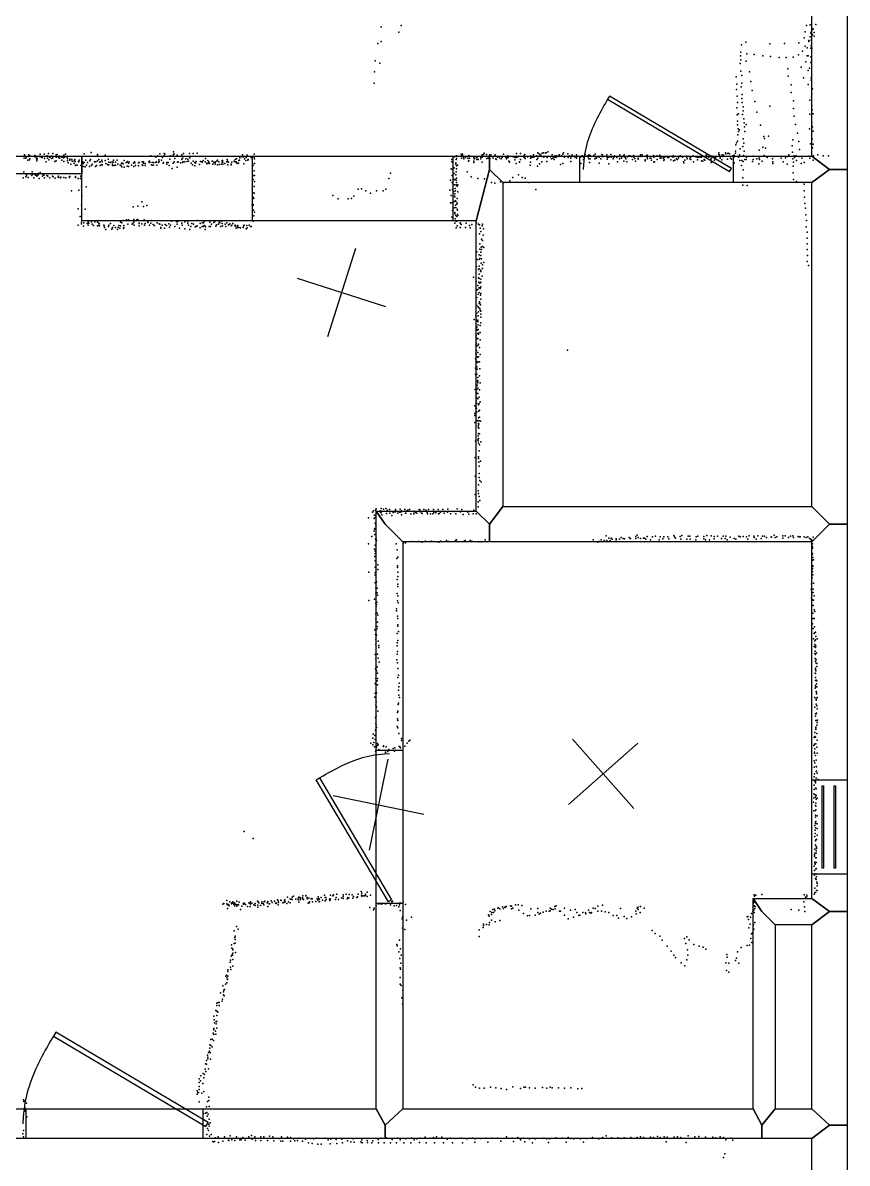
# Model space of a CAD drawing. Header units: millimetres. Extents: x -6189 to 5556, y -1270 to 18599.
# Drawn here: x 1999 to 5556, y 6472 to 11389 of the extents above; entities that cross this region are included whole.
import ezdxf

# ---------------------------------------------------------------- set-up
doc = ezdxf.new("R2010")
doc.units = ezdxf.units.MM
for name, color, linetype in [('DOORS', 7, 'Continuous'), ('P', 9, 'Continuous'), ('PANOS', 10, 'Continuous'), ('ROOMS', 1, 'Continuous'), ('WALLS', 3, 'Continuous'), ('WINDOWS', 6, 'Continuous')]:
    doc.layers.add(name, color=color, linetype=linetype)

# ---------------------------------------------------------------- blocks, each defined once
blk = doc.blocks.new('1-Standard_3D')
for points in [[(-403.982, 5.64828), (253.382, 394.931), (263.573, 377.722), (-393.791, -11.5606), (-403.982, 5.64828)], [(263.573, 377.722), (275.367, 357.142), (283.15, 343.495), (290.844, 329.879), (298.429, 316.269), (305.882, 302.642), (313.184, 288.973), (320.313, 275.239), (327.249, 261.416), (333.971, 247.479), (340.456, 233.405), (346.686, 219.17), (352.638, 204.75), (358.291, 190.121), (363.626, 175.258), (368.62, 160.139), (373.253, 144.738), (377.503, 129.032), (381.351, 112.998), (384.774, 96.6102), (387.752, 79.8457), (390.265, 62.6802), (392.29, 45.0899), (393.807, 27.0508), (395.085, -0.90191)]]:
    blk.add_lwpolyline(points)
blk = doc.blocks.new('1-Standard_4C')
for points in [[(-590, 42.9766), (589.999, 42.9766), (589.999, 32.9766), (-590, 32.9766), (-590, 42.9766)], [(-590.014, -44.0958), (589.985, -44.0958), (589.985, -54.0958), (-590.014, -54.0958), (-590.014, -44.0958)]]:
    blk.add_lwpolyline(points)

msp = doc.modelspace()

# ---------------------------------------------------------------- linework, layer by layer
at = {"layer": 'DOORS'}
for points in [[(2990.79, 10814.05), (3854.39, 10814.05), (3854.39, 10534.65), (2990.79, 10534.65), (2990.79, 10814.05)], [(5063.59, 10699.75), (4403.19, 10699.75), (4403.19, 10814.05), (5063.59, 10814.05), (5063.59, 10699.75)], [(3638.55, 8252.23), (3638.55, 7591.83), (3524.25, 7591.83), (3524.25, 8252.23), (3638.55, 8252.23)], [(2013.93, 6705.6), (2775.93, 6705.6), (2775.93, 6578.6), (2013.93, 6578.6), (2013.93, 6705.6)]]:
    msp.add_lwpolyline(points, dxfattribs=at)
at = {"layer": 'P'}
for p in [(3545, 11372), (3632, 11377), (5380, 11377), (5396, 11380), (5406, 11360), (5409, 11363), (5421, 11381), (3622, 11349), (5370, 11324), (5375, 11350), (5390, 11312), (5397, 11328), (5400, 11344), (5401, 11349), (5401, 11314), (5407, 11337), (5414, 11347), (5414, 11331), (3531, 11300), (3545, 11309), (5098, 11263), (5100, 11294), (5119, 11306), (5223, 11298), (5286, 11300), (5348, 11303), (5363, 11266), (5375, 11288), (5384, 11281), (5391, 11309), (5399, 11279), (5401, 11290), (5403, 11279), (3519, 11225), (3540, 11215), (5094, 11214), (5096, 11247), (5097, 11230), (5121, 11224), (5123, 11255), (5155, 11252), (5192, 11246), (5226, 11243), (5262, 11240), (5293, 11240), (5323, 11241), (5346, 11251), (5378, 11220), (5384, 11246), (5388, 11247), (5399, 11242), (5400, 11218), (3517, 11178), (5098, 11181), (5134, 11178), (5300, 11191), (5358, 11197), (5388, 11184), (5394, 11193), (3516, 11128), (5077, 11156), (5080, 11125), (5101, 11162), (5102, 11129), (5140, 11136), (5301, 11159), (5314, 11121), (5367, 11152), (5388, 11123), (5401, 11152), (5401, 11141), (5079, 11102), (5081, 11073), (5099, 11113), (5103, 11080), (5146, 11097), (5315, 11088), (5402, 11068), (5403, 11082), (5406, 11104), (5080, 11022), (5083, 11046), (5102, 11063), (5103, 11046), (5108, 11027), (5158, 11049), (5222, 11030), (5324, 11053), (5324, 11020), (5395, 11056), (5403, 11033), (5082, 10992), (5087, 10997), (5104, 10994), (5107, 11010), (5110, 10975), (5166, 11004), (5327, 10987), (5395, 10995), (5405, 11013), (5409, 10996), (5083, 10965), (5083, 10949), (5086, 10932), (5087, 10920), (5091, 10927), (5111, 10957), (5113, 10940), (5115, 10921), (5121, 10951), (5182, 10947), (5333, 10950), (5394, 10932), (5403, 10961), (5406, 10940), (5410, 10922), (5079, 10872), (5083, 10879), (5084, 10906), (5108, 10888), (5110, 10870), (5197, 10899), (5199, 10890), (5217, 10900), (5322, 10884), (5342, 10913), (5348, 10877), (5405, 10887), (2007, 10820), (2026, 10819), (2074, 10823), (2092, 10823), (2111, 10826), (2129, 10825), (2143, 10819), (2147, 10821), (2184, 10822), (2264, 10824), (2294, 10830), (2321, 10821), (2591, 10824), (2610, 10825), (2612, 10823), (2648, 10819), (2650, 10832), (2653, 10824), (2685, 10820), (2693, 10826), (2718, 10825), (2734, 10826), (2751, 10827), (2948, 10819), (2998, 10823), (3891, 10822), (3892, 10819), (3897, 10822), (3897, 10820), (3982, 10820), (3987, 10821), (3990, 10827), (4000, 10821), (4013, 10819), (4018, 10819), (4037, 10820), (4074, 10823), (4129, 10826), (4147, 10825), (4165, 10821), (4203, 10820), (4221, 10829), (4223, 10827), (4228, 10821), (4230, 10823), (4240, 10827), (4246, 10828), (4254, 10828), (4258, 10829), (4264, 10832), (4283, 10820), (4314, 10820), (4315, 10820), (4330, 10822), (4332, 10828), (4351, 10824), (4369, 10820), (4388, 10819), (4425, 10821), (4441, 10819), (4469, 10823), (4497, 10821), (4500, 10819), (4519, 10820), (4537, 10821), (4575, 10820), (4594, 10820), (4664, 10820), (4671, 10820), (5002, 10821), (5003, 10829), (5005, 10819), (5017, 10820), (5031, 10829), (5032, 10824), (5041, 10826), (5043, 10827), (5048, 10824), (5074, 10827), (5075, 10836), (5076, 10863), (5091, 10819), (5095, 10846), (5106, 10855), (5111, 10835), (5177, 10840), (5192, 10853), (5204, 10848), (5305, 10820), (5319, 10859), (5320, 10831), (5350, 10842), (5398, 10867), (5407, 10850), (5410, 10865), (5430, 10819), (2005, 10805), (2008, 10816), (2012, 10806), (2014, 10810), (2021, 10796), (2026, 10813), (2028, 10798), (2030, 10815), (2030, 10802), (2031, 10814), (2051, 10817), (2053, 10811), (2055, 10814), (2056, 10813), (2058, 10806), (2060, 10800), (2060, 10794), (2062, 10805), (2073, 10814), (2074, 10811), (2081, 10808), (2083, 10808), (2085, 10812), (2093, 10804), (2094, 10812), (2100, 10790), (2105, 10815), (2106, 10806), (2112, 10798), (2114, 10809), (2118, 10808), (2122, 10814), (2125, 10804), (2129, 10807), (2138, 10791), (2143, 10794), (2144, 10810), (2153, 10808), (2156, 10814), (2158, 10806), (2166, 10809), (2168, 10796), (2173, 10809), (2175, 10807), (2176, 10791), (2177, 10818), (2180, 10810), (2190, 10811), (2191, 10809), (2192, 10794), (2193, 10803), (2195, 10785), (2202, 10801), (2203, 10797), (2207, 10779), (2211, 10799), (2213, 10792), (2216, 10791), (2221, 10783), (2222, 10795), (2224, 10799), (2225, 10791), (2227, 10773), (2228, 10775), (2234, 10775), (2240, 10791), (2241, 10790), (2242, 10797), (2250, 10774), (2256, 10786), (2259, 10790), (2260, 10783), (2262, 10769), (2264, 10786), (2272, 10796), (2274, 10775), (2278, 10787), (2287, 10769), (2288, 10794), (2291, 10799), (2296, 10774), (2298, 10780), (2309, 10789), (2313, 10770), (2315, 10790), (2318, 10774), (2322, 10815), (2322, 10794), (2328, 10800), (2332, 10788), (2333, 10789), (2333, 10773), (2339, 10776), (2340, 10797), (2342, 10789), (2342, 10776), (2355, 10818), (2355, 10795), (2358, 10783), (2365, 10778), (2367, 10776), (2368, 10801), (2371, 10788), (2371, 10777), (2378, 10787), (2385, 10789), (2387, 10779), (2387, 10774), (2389, 10788), (2391, 10796), (2394, 10774), (2400, 10788), (2400, 10775), (2406, 10797), (2410, 10780), (2419, 10775), (2422, 10773), (2425, 10782), (2426, 10785), (2428, 10783), (2432, 10781), (2437, 10795), (2445, 10786), (2448, 10788), (2449, 10771), (2451, 10791), (2455, 10784), (2455, 10770), (2458, 10788), (2469, 10775), (2477, 10784), (2478, 10769), (2482, 10790), (2483, 10785), (2485, 10773), (2498, 10785), (2499, 10772), (2500, 10786), (2502, 10787), (2514, 10789), (2515, 10776), (2517, 10773), (2519, 10790), (2520, 10790), (2520, 10784), (2527, 10783), (2527, 10774), (2543, 10789), (2546, 10792), (2547, 10786), (2552, 10816), (2555, 10776), (2557, 10775), (2558, 10786), (2563, 10775), (2564, 10786), (2572, 10786), (2574, 10809), (2576, 10789), (2577, 10775), (2581, 10816), (2585, 10786), (2586, 10798), (2588, 10791), (2598, 10796), (2602, 10808), (2605, 10784), (2606, 10786), (2609, 10816), (2621, 10786), (2621, 10780), (2627, 10786), (2631, 10774), (2634, 10801), (2637, 10816), (2648, 10784), (2653, 10790), (2655, 10804), (2665, 10815), (2666, 10818), (2667, 10788), (2670, 10789), (2680, 10785), (2685, 10800), (2688, 10805), (2688, 10786), (2692, 10790), (2693, 10813), (2698, 10790), (2703, 10803), (2709, 10791), (2711, 10801), (2714, 10792), (2715, 10792), (2720, 10807), (2726, 10784), (2731, 10777), (2734, 10792), (2741, 10786), (2742, 10772), (2744, 10784), (2747, 10791), (2747, 10791), (2762, 10778), (2766, 10791), (2772, 10790), (2774, 10790), (2774, 10788), (2777, 10795), (2786, 10789), (2788, 10804), (2794, 10784), (2794, 10781), (2798, 10795), (2801, 10784), (2802, 10789), (2805, 10783), (2817, 10793), (2818, 10792), (2820, 10780), (2824, 10786), (2829, 10789), (2829, 10780), (2830, 10786), (2836, 10792), (2839, 10796), (2840, 10776), (2845, 10790), (2848, 10778), (2857, 10780), (2859, 10795), (2860, 10788), (2861, 10795), (2862, 10788), (2863, 10780), (2871, 10782), (2879, 10789), (2881, 10799), (2881, 10789), (2883, 10792), (2884, 10777), (2887, 10788), (2898, 10777), (2899, 10780), (2901, 10788), (2911, 10792), (2916, 10799), (2916, 10790), (2920, 10790), (2922, 10803), (2922, 10787), (2924, 10783), (2930, 10784), (2932, 10795), (2934, 10796), (2936, 10807), (2945, 10811), (2951, 10811), (2953, 10781), (2956, 10802), (2961, 10795), (2963, 10808), (2967, 10818), (2971, 10797), (2972, 10799), (2984, 10808), (2989, 10801), (2993, 10773), (2998, 10809), (2998, 10782), (2999, 10803), (2999, 10782), (3850, 10800), (3850, 10789), (3860, 10811), (3868, 10785), (3868, 10779), (3869, 10800), (3870, 10804), (3871, 10815), (3871, 10772), (3875, 10775), (3892, 10806), (3901, 10810), (3902, 10803), (3910, 10808), (3920, 10805), (3922, 10793), (3924, 10817), (3924, 10795), (3926, 10806), (3945, 10807), (3945, 10792), (3946, 10786), (3947, 10802), (3950, 10806), (3958, 10808), (3958, 10800), (3962, 10801), (3964, 10799), (3975, 10802), (3976, 10810), (3978, 10814), (3982, 10809), (3982, 10788), (4002, 10804), (4007, 10806), (4014, 10804), (4014, 10802), (4027, 10812), (4029, 10805), (4040, 10802), (4042, 10800), (4048, 10810), (4056, 10807), (4063, 10803), (4067, 10808), (4084, 10810), (4087, 10803), (4088, 10807), (4092, 10816), (4093, 10808), (4096, 10792), (4099, 10788), (4111, 10813), (4119, 10810), (4122, 10798), (4126, 10808), (4128, 10783), (4132, 10809), (4139, 10814), (4139, 10812), (4143, 10789), (4143, 10788), (4146, 10800), (4163, 10817), (4163, 10808), (4167, 10806), (4167, 10804), (4177, 10811), (4188, 10775), (4190, 10814), (4190, 10806), (4190, 10788), (4194, 10808), (4201, 10809), (4204, 10810), (4216, 10816), (4217, 10800), (4220, 10771), (4221, 10806), (4228, 10781), (4234, 10818), (4238, 10813), (4239, 10789), (4248, 10809), (4260, 10791), (4262, 10808), (4276, 10811), (4281, 10802), (4286, 10805), (4292, 10810), (4292, 10800), (4296, 10816), (4299, 10808), (4303, 10815), (4308, 10813), (4320, 10778), (4324, 10816), (4329, 10782), (4336, 10814), (4336, 10809), (4353, 10808), (4358, 10815), (4364, 10812), (4364, 10806), (4364, 10791), (4379, 10814), (4380, 10811), (4386, 10811), (4387, 10812), (4389, 10806), (4407, 10811), (4407, 10783), (4408, 10814), (4414, 10816), (4419, 10809), (4419, 10800), (4422, 10810), (4434, 10815), (4437, 10811), (4440, 10811), (4442, 10802), (4444, 10817), (4445, 10787), (4447, 10817), (4448, 10802), (4463, 10817), (4468, 10803), (4470, 10811), (4475, 10806), (4477, 10813), (4486, 10810), (4486, 10784), (4494, 10803), (4499, 10812), (4505, 10813), (4520, 10808), (4521, 10801), (4525, 10813), (4526, 10809), (4528, 10781), (4532, 10811), (4533, 10813), (4540, 10809), (4546, 10802), (4549, 10808), (4552, 10816), (4561, 10813), (4563, 10808), (4565, 10789), (4574, 10803), (4575, 10813), (4581, 10813), (4583, 10806), (4590, 10814), (4590, 10813), (4593, 10792), (4599, 10808), (4601, 10802), (4605, 10789), (4609, 10811), (4614, 10815), (4618, 10816), (4625, 10813), (4630, 10799), (4634, 10817), (4635, 10809), (4636, 10816), (4640, 10804), (4643, 10792), (4654, 10806), (4655, 10801), (4657, 10814), (4663, 10812), (4684, 10794), (4685, 10798), (4690, 10817), (4693, 10818), (4693, 10812), (4693, 10808), (4695, 10803), (4706, 10806), (4709, 10805), (4710, 10812), (4712, 10797), (4721, 10817), (4722, 10809), (4722, 10788), (4725, 10790), (4726, 10813), (4735, 10815), (4737, 10800), (4748, 10818), (4750, 10813), (4750, 10805), (4753, 10807), (4762, 10805), (4764, 10813), (4765, 10795), (4766, 10812), (4766, 10800), (4768, 10810), (4779, 10811), (4783, 10808), (4787, 10808), (4796, 10798), (4803, 10811), (4805, 10815), (4806, 10811), (4807, 10794), (4811, 10812), (4812, 10797), (4820, 10803), (4824, 10799), (4828, 10807), (4835, 10816), (4836, 10813), (4845, 10810), (4850, 10790), (4851, 10785), (4855, 10796), (4863, 10814), (4864, 10812), (4865, 10809), (4866, 10802), (4878, 10811), (4878, 10802), (4880, 10810), (4881, 10800), (4884, 10812), (4891, 10815), (4893, 10789), (4904, 10809), (4911, 10798), (4912, 10808), (4918, 10810), (4921, 10812), (4925, 10809), (4928, 10809), (4928, 10794), (4933, 10792), (4939, 10800), (4942, 10796), (4948, 10818), (4949, 10809), (4959, 10811), (4959, 10809), (4968, 10799), (4969, 10805), (4969, 10787), (4973, 10814), (4976, 10789), (4978, 10812), (4984, 10797), (4986, 10806), (4988, 10809), (4990, 10809), (5008, 10811), (5008, 10806), (5015, 10798), (5019, 10812), (5022, 10818), (5040, 10801), (5053, 10805), (5057, 10801), (5063, 10815), (5067, 10810), (5068, 10818), (5069, 10785), (5087, 10809), (5093, 10795), (5100, 10774), (5101, 10795), (5107, 10791), (5109, 10817), (5115, 10800), (5120, 10799), (5122, 10810), (5147, 10791), (5151, 10814), (5151, 10799), (5167, 10803), (5175, 10781), (5177, 10806), (5178, 10799), (5181, 10812), (5190, 10792), (5198, 10817), (5211, 10808), (5234, 10803), (5235, 10782), (5236, 10790), (5240, 10813), (5271, 10806), (5280, 10789), (5290, 10807), (5297, 10779), (5299, 10812), (5321, 10802), (5323, 10771), (5325, 10788), (5327, 10815), (5329, 10808), (5336, 10816), (5337, 10795), (5349, 10813), (5357, 10782), (5360, 10805), (5371, 10787), (5390, 10814), (5395, 10806), (5406, 10813), (5410, 10797), (5411, 10815), (5453, 10815), (5475, 10815), (2001, 10720), (2004, 10747), (2013, 10725), (2015, 10735), (2016, 10729), (2023, 10722), (2033, 10737), (2039, 10730), (2040, 10747), (2042, 10736), (2047, 10720), (2051, 10736), (2054, 10732), (2060, 10727), (2062, 10732), (2066, 10734), (2067, 10739), (2075, 10744), (2085, 10728), (2087, 10735), (2090, 10732), (2093, 10720), (2103, 10730), (2108, 10727), (2108, 10727), (2116, 10721), (2128, 10727), (2131, 10725), (2152, 10724), (2154, 10728), (2154, 10722), (2162, 10720), (2164, 10723), (2176, 10722), (2177, 10722), (2185, 10721), (2201, 10726), (2201, 10722), (2202, 10726), (2227, 10726), (2227, 10722), (2250, 10728), (2268, 10768), (2427, 10768), (2437, 10767), (2644, 10761), (2665, 10766), (2995, 10730), (2997, 10751), (2999, 10731), (3586, 10741), (3847, 10759), (3852, 10730), (3854, 10756), (3860, 10764), (3860, 10739), (3867, 10733), (3869, 10746), (3870, 10760), (3916, 10746), (3934, 10725), (4113, 10722), (4138, 10734), (4154, 10722), (5106, 10720), (5107, 10755), (5323, 10742), (2070, 10718), (2139, 10719), (2238, 10717), (2248, 10718), (2253, 10685), (2273, 10681), (2989, 10672), (2994, 10713), (2997, 10683), (2999, 10705), (3446, 10672), (3461, 10673), (3566, 10671), (3579, 10717), (3845, 10710), (3852, 10701), (3861, 10713), (3862, 10691), (3865, 10713), (3865, 10675), (3869, 10711), (3869, 10690), (3870, 10719), (3870, 10701), (3872, 10686), (3873, 10685), (3876, 10691), (3963, 10718), (3991, 10716), (4022, 10701), (4036, 10698), (4061, 10703), (4075, 10701), (4101, 10708), (4167, 10719), (4183, 10700), (5106, 10689), (5124, 10688), (5324, 10713), (5338, 10704), (5370, 10693), (2210, 10664), (2241, 10667), (2254, 10643), (2994, 10656), (2995, 10636), (2995, 10632), (2998, 10655), (3337, 10645), (3360, 10630), (3403, 10630), (3417, 10632), (3428, 10642), (3479, 10665), (3499, 10654), (3525, 10664), (3554, 10665), (3842, 10667), (3848, 10644), (3853, 10670), (3859, 10662), (3862, 10642), (3863, 10652), (3863, 10638), (3866, 10665), (3873, 10632), (3876, 10660), (4213, 10670), (5371, 10664), (5372, 10637), (2239, 10587), (2253, 10602), (2269, 10585), (2475, 10595), (2496, 10598), (2513, 10617), (2520, 10597), (2535, 10601), (2989, 10603), (2994, 10606), (2994, 10603), (2995, 10581), (3844, 10612), (3850, 10612), (3853, 10579), (3860, 10591), (3862, 10618), (3866, 10621), (3866, 10603), (3867, 10592), (3868, 10620), (3872, 10607), (3873, 10585), (3874, 10613), (3875, 10581), (5374, 10610), (5377, 10589), (2247, 10554), (2252, 10530), (2263, 10527), (2281, 10531), (2283, 10525), (2285, 10525), (2296, 10531), (2310, 10531), (2321, 10530), (2327, 10525), (2421, 10530), (2423, 10534), (2426, 10526), (2432, 10537), (2447, 10539), (2455, 10540), (2474, 10524), (2478, 10538), (2478, 10530), (2479, 10541), (2492, 10539), (2496, 10541), (2502, 10525), (2523, 10539), (2527, 10524), (2539, 10528), (2540, 10533), (2552, 10525), (2554, 10536), (2579, 10526), (2641, 10533), (2663, 10531), (2669, 10532), (2685, 10525), (2698, 10531), (2711, 10525), (2712, 10534), (2729, 10524), (2753, 10536), (2773, 10527), (2779, 10527), (2782, 10532), (2806, 10529), (2824, 10528), (2828, 10532), (2846, 10529), (2849, 10526), (2856, 10533), (2879, 10527), (2905, 10524), (2991, 10537), (2993, 10533), (2996, 10557), (2999, 10572), (3851, 10551), (3863, 10571), (3863, 10525), (3864, 10565), (3865, 10543), (3868, 10558), (3868, 10533), (3871, 10534), (3872, 10554), (3875, 10563), (3877, 10560), (3887, 10526), (3912, 10525), (3957, 10526), (5378, 10561), (5380, 10536), (2238, 10517), (2253, 10522), (2261, 10512), (2277, 10523), (2282, 10516), (2299, 10521), (2305, 10515), (2321, 10514), (2327, 10515), (2329, 10522), (2331, 10514), (2349, 10517), (2351, 10514), (2352, 10507), (2357, 10497), (2369, 10510), (2371, 10516), (2378, 10523), (2384, 10499), (2386, 10507), (2387, 10505), (2392, 10515), (2399, 10507), (2408, 10497), (2411, 10506), (2414, 10515), (2418, 10504), (2421, 10514), (2434, 10502), (2436, 10515), (2436, 10507), (2452, 10521), (2472, 10520), (2480, 10516), (2501, 10523), (2502, 10513), (2513, 10522), (2524, 10516), (2546, 10516), (2562, 10519), (2567, 10515), (2588, 10522), (2590, 10520), (2595, 10506), (2595, 10503), (2600, 10517), (2611, 10503), (2613, 10519), (2619, 10515), (2630, 10522), (2633, 10508), (2637, 10517), (2656, 10511), (2665, 10521), (2676, 10504), (2687, 10516), (2699, 10501), (2714, 10516), (2720, 10498), (2725, 10511), (2736, 10521), (2743, 10509), (2747, 10511), (2752, 10514), (2765, 10523), (2765, 10505), (2774, 10510), (2778, 10511), (2782, 10515), (2785, 10513), (2786, 10498), (2787, 10509), (2804, 10510), (2809, 10510), (2813, 10520), (2832, 10512), (2835, 10518), (2844, 10520), (2854, 10511), (2859, 10523), (2861, 10514), (2873, 10520), (2876, 10511), (2887, 10518), (2891, 10520), (2893, 10522), (2899, 10513), (2902, 10516), (2916, 10517), (2916, 10512), (2920, 10504), (2925, 10512), (2926, 10507), (2927, 10515), (2931, 10506), (2938, 10505), (2950, 10507), (2951, 10513), (2955, 10516), (2963, 10501), (2966, 10515), (2968, 10505), (2976, 10517), (2982, 10511), (2983, 10510), (2985, 10511), (3869, 10505), (3874, 10514), (3886, 10506), (3888, 10523), (3891, 10519), (3910, 10507), (3926, 10515), (3930, 10505), (3937, 10519), (3966, 10520), (3970, 10518), (3970, 10479), (3973, 10504), (3976, 10489), (3982, 10513), (3983, 10521), (3987, 10500), (5379, 10509), (5383, 10486), (3971, 10436), (3978, 10456), (3983, 10450), (3983, 10425), (3985, 10473), (5383, 10461), (5384, 10436), (3958, 10402), (3968, 10389), (3971, 10413), (3976, 10400), (3976, 10386), (3977, 10421), (3979, 10411), (3988, 10420), (5384, 10411), (5385, 10386), (3957, 10338), (3960, 10369), (3968, 10340), (3969, 10369), (3969, 10328), (3971, 10372), (3977, 10352), (3979, 10371), (3983, 10346), (3983, 10330), (3989, 10356), (5383, 10360), (5389, 10342), (3944, 10292), (3965, 10325), (3966, 10289), (3969, 10305), (3969, 10286), (3974, 10316), (3975, 10323), (3975, 10316), (3976, 10283), (3981, 10296), (3956, 10273), (3960, 10237), (3962, 10239), (3963, 10256), (3967, 10271), (3969, 10246), (3971, 10266), (3972, 10246), (3972, 10243), (3975, 10270), (3976, 10250), (3958, 10204), (3964, 10219), (3968, 10179), (3969, 10226), (3970, 10186), (3971, 10180), (3974, 10215), (3975, 10197), (3976, 10222), (3958, 10137), (3959, 10170), (3964, 10164), (3965, 10162), (3965, 10143), (3971, 10157), (3972, 10150), (3974, 10173), (3975, 10145), (3975, 10132), (3947, 10109), (3954, 10127), (3956, 10122), (3957, 10107), (3957, 10102), (3963, 10107), (3963, 10100), (3964, 10125), (3964, 10086), (3973, 10084), (3975, 10119), (3976, 10095), (3955, 10062), (3955, 10042), (3956, 10034), (3957, 10080), (3957, 10068), (3959, 10076), (3960, 10063), (3963, 10049), (3964, 10067), (3965, 10046), (3966, 10051), (3972, 10053), (3954, 10001), (3956, 10007), (3958, 9996), (3959, 10026), (3962, 9997), (3963, 10027), (3966, 10003), (3970, 9989), (3973, 10022), (3952, 9940), (3954, 9963), (3956, 9975), (3956, 9958), (3957, 9976), (3958, 9949), (3961, 9947), (3963, 9967), (3965, 9949), (3972, 9959), (4349, 9977), (3953, 9900), (3958, 9924), (3959, 9928), (3959, 9906), (3960, 9895), (3962, 9925), (3970, 9927), (3971, 9897), (3952, 9872), (3956, 9875), (3956, 9871), (3958, 9874), (3961, 9843), (3962, 9836), (3963, 9859), (3963, 9846), (3970, 9867), (3972, 9837), (3951, 9808), (3956, 9791), (3956, 9788), (3957, 9797), (3958, 9823), (3958, 9808), (3960, 9826), (3962, 9814), (3963, 9790), (3970, 9807), (3950, 9738), (3956, 9775), (3956, 9759), (3958, 9748), (3960, 9771), (3962, 9768), (3965, 9741), (3968, 9775), (3968, 9747), (3973, 9755), (3949, 9695), (3950, 9704), (3954, 9727), (3955, 9709), (3957, 9728), (3959, 9712), (3967, 9714), (3970, 9719), (3970, 9689), (3950, 9666), (3959, 9674), (3962, 9672), (3964, 9651), (3965, 9685), (3965, 9644), (3966, 9661), (3967, 9659), (3967, 9641), (3968, 9672), (3974, 9671), (3963, 9591), (3964, 9608), (3965, 9596), (3966, 9618), (3970, 9617), (3952, 9585), (3964, 9586), (3965, 9577), (3968, 9544), (3970, 9569), (3976, 9582), (3951, 9514), (3966, 9517), (3966, 9510), (3967, 9494), (3974, 9499), (3968, 9477), (3968, 9446), (3951, 9434), (3965, 9397), (3968, 9429), (3971, 9416), (3977, 9409), (3951, 9355), (3964, 9371), (3965, 9359), (3968, 9347), (3545, 9295), (3566, 9295), (3964, 9323), (3964, 9302), (3971, 9329), (3491, 9255), (3508, 9279), (3512, 9285), (3513, 9284), (3515, 9252), (3517, 9266), (3519, 9256), (3521, 9287), (3524, 9293), (3542, 9285), (3543, 9278), (3546, 9276), (3549, 9267), (3555, 9292), (3569, 9273), (3571, 9288), (3581, 9290), (3583, 9275), (3592, 9264), (3598, 9278), (3602, 9281), (3607, 9291), (3607, 9289), (3608, 9281), (3618, 9274), (3624, 9279), (3627, 9292), (3631, 9279), (3633, 9285), (3634, 9268), (3648, 9291), (3651, 9275), (3652, 9274), (3658, 9284), (3660, 9287), (3668, 9290), (3674, 9271), (3686, 9283), (3686, 9281), (3687, 9272), (3693, 9278), (3699, 9275), (3709, 9291), (3712, 9289), (3715, 9281), (3721, 9275), (3723, 9273), (3730, 9291), (3738, 9288), (3744, 9278), (3745, 9271), (3750, 9291), (3758, 9271), (3768, 9271), (3771, 9291), (3773, 9278), (3782, 9276), (3792, 9291), (3793, 9271), (3796, 9273), (3801, 9279), (3812, 9290), (3818, 9274), (3832, 9279), (3833, 9292), (3844, 9271), (3860, 9282), (3868, 9272), (3874, 9293), (3888, 9281), (3894, 9291), (3899, 9269), (3919, 9279), (3924, 9270), (3943, 9271), (3945, 9287), (3955, 9272), (3516, 9197), (3517, 9206), (3518, 9209), (3519, 9232), (3522, 9223), (3523, 9204), (3506, 9174), (3518, 9183), (3521, 9162), (3524, 9167), (3526, 9157), (3681, 9152), (3706, 9152), (3723, 9150), (3737, 9154), (3762, 9154), (3770, 9153), (3795, 9150), (3801, 9154), (3828, 9156), (3838, 9153), (3866, 9156), (3871, 9159), (3903, 9154), (3908, 9156), (3929, 9157), (3937, 9154), (3965, 9151), (3978, 9151), (3994, 9159), (4460, 9159), (4481, 9150), (4486, 9152), (4495, 9160), (4507, 9156), (4516, 9177), (4519, 9157), (4528, 9167), (4533, 9156), (4538, 9167), (4542, 9162), (4559, 9164), (4560, 9159), (4574, 9163), (4581, 9170), (4590, 9165), (4596, 9164), (4616, 9169), (4620, 9166), (4622, 9166), (4644, 9174), (4644, 9166), (4650, 9179), (4654, 9169), (4665, 9165), (4677, 9167), (4681, 9167), (4687, 9163), (4693, 9174), (4708, 9160), (4716, 9172), (4729, 9176), (4745, 9160), (4749, 9172), (4761, 9164), (4765, 9173), (4782, 9172), (4786, 9164), (4808, 9178), (4811, 9173), (4816, 9167), (4836, 9174), (4838, 9162), (4843, 9178), (4864, 9162), (4870, 9176), (4877, 9176), (4879, 9162), (4903, 9159), (4905, 9173), (4912, 9175), (4937, 9174), (4938, 9164), (4945, 9159), (4951, 9178), (4962, 9159), (4970, 9177), (4982, 9174), (4982, 9164), (4996, 9176), (5014, 9165), (5021, 9176), (5030, 9165), (5033, 9175), (5039, 9160), (5052, 9171), (5069, 9165), (5076, 9162), (5089, 9175), (5094, 9172), (5108, 9174), (5122, 9173), (5127, 9162), (5133, 9177), (5154, 9176), (5155, 9170), (5163, 9163), (5170, 9177), (5185, 9166), (5191, 9175), (5199, 9176), (5208, 9170), (5228, 9172), (5229, 9171), (5241, 9180), (5245, 9170), (5252, 9173), (5278, 9167), (5279, 9177), (5288, 9177), (5303, 9170), (5311, 9175), (5321, 9177), (5325, 9170), (5345, 9174), (5348, 9173), (5353, 9173), (5370, 9173), (5379, 9170), (5387, 9172), (5393, 9165), (5400, 9162), (5400, 9153), (5404, 9158), (5409, 9171), (3491, 9142), (3517, 9120), (3519, 9136), (3519, 9111), (3520, 9100), (3522, 9114), (3610, 9143), (3615, 9116), (3642, 9146), (3651, 9146), (5406, 9143), (5406, 9129), (5407, 9123), (5407, 9101), (3518, 9087), (3520, 9069), (3531, 9052), (3613, 9079), (3616, 9048), (3617, 9085), (5405, 9097), (5407, 9072), (5408, 9083), (5411, 9073), (3493, 9020), (3520, 9042), (3520, 9017), (3520, 9007), (3522, 9021), (3531, 9032), (3616, 9040), (3618, 9020), (3618, 9002), (5404, 9033), (5406, 9035), (5407, 9022), (5408, 9047), (5408, 9045), (5408, 9008), (3520, 8974), (3522, 8951), (3526, 8979), (3529, 8951), (3614, 8988), (3617, 8969), (3618, 8959), (5402, 8970), (5405, 8996), (5411, 8973), (3517, 8904), (3523, 8929), (3529, 8931), (3530, 8921), (3615, 8928), (3617, 8918), (5401, 8945), (5402, 8910), (5403, 8922), (5406, 8901), (5410, 8947), (5410, 8932), (5413, 8918), (3493, 8898), (3523, 8885), (3524, 8871), (3525, 8880), (3527, 8891), (3612, 8862), (3612, 8854), (3616, 8897), (3619, 8888), (5403, 8876), (5410, 8877), (5411, 8900), (5414, 8858), (3522, 8817), (3523, 8840), (3528, 8844), (3530, 8805), (3531, 8835), (3616, 8831), (3618, 8821), (5408, 8844), (5409, 8821), (5413, 8820), (5417, 8851), (3518, 8772), (3527, 8776), (3528, 8786), (3614, 8755), (3617, 8787), (3618, 8793), (3620, 8765), (5407, 8798), (5410, 8777), (5413, 8755), (5415, 8785), (5415, 8759), (5420, 8761), (3521, 8752), (3522, 8730), (3522, 8708), (3526, 8749), (3532, 8722), (3535, 8704), (3615, 8716), (3618, 8726), (5411, 8733), (5417, 8724), (5417, 8708), (5419, 8729), (5421, 8743), (5426, 8732), (3519, 8665), (3530, 8667), (3535, 8695), (3614, 8666), (3615, 8702), (3616, 8678), (5413, 8700), (5417, 8670), (5418, 8680), (5419, 8695), (5420, 8665), (5421, 8702), (5424, 8672), (3522, 8646), (3528, 8612), (3532, 8649), (3537, 8632), (3613, 8642), (3616, 8629), (5418, 8648), (5419, 8637), (5420, 8635), (5420, 8606), (5422, 8643), (5422, 8628), (5425, 8626), (5425, 8614), (3521, 8604), (3522, 8561), (3526, 8594), (3530, 8585), (3530, 8561), (3617, 8566), (3618, 8605), (3620, 8576), (5418, 8584), (5419, 8600), (5419, 8583), (5420, 8566), (5421, 8595), (3520, 8540), (3528, 8552), (3530, 8535), (3621, 8511), (3622, 8526), (3623, 8542), (5418, 8520), (5420, 8553), (5420, 8531), (5421, 8526), (5423, 8554), (5424, 8538), (5425, 8552), (5425, 8526), (3518, 8481), (3519, 8499), (3524, 8461), (3526, 8500), (3622, 8490), (3624, 8479), (5416, 8479), (5423, 8506), (5423, 8474), (5423, 8468), (5424, 8502), (5424, 8496), (5426, 8480), (3522, 8446), (3525, 8440), (3531, 8421), (3616, 8415), (3618, 8421), (3619, 8450), (3621, 8455), (5417, 8438), (5420, 8409), (5422, 8409), (5423, 8451), (5424, 8412), (5425, 8444), (5426, 8431), (3521, 8394), (3523, 8368), (3524, 8399), (3524, 8360), (3616, 8387), (3617, 8381), (5420, 8399), (5421, 8380), (5424, 8380), (5425, 8360), (5427, 8372), (5428, 8382), (3511, 8321), (3518, 8316), (3521, 8339), (3523, 8342), (3525, 8350), (3615, 8354), (3617, 8349), (3622, 8324), (5416, 8311), (5417, 8329), (5421, 8352), (5421, 8347), (5421, 8342), (5425, 8324), (3501, 8283), (3509, 8276), (3510, 8304), (3514, 8285), (3517, 8267), (3519, 8299), (3525, 8265), (3528, 8273), (3530, 8281), (3533, 8275), (3555, 8272), (3556, 8268), (3567, 8267), (3604, 8263), (3623, 8268), (3628, 8265), (3629, 8263), (3634, 8303), (3634, 8294), (3647, 8270), (3658, 8283), (3665, 8291), (3669, 8295), (5412, 8273), (5414, 8307), (5415, 8279), (5419, 8309), (5421, 8280), (5425, 8266), (5426, 8295), (3521, 8249), (3535, 8255), (3564, 8244), (3564, 8243), (3574, 8247), (3578, 8255), (3597, 8260), (3603, 8248), (5415, 8244), (5415, 8239), (5416, 8259), (5420, 8230), (5426, 8239), (5413, 8207), (5414, 8180), (5417, 8198), (5422, 8210), (5422, 8209), (5422, 8182), (5424, 8181), (5414, 8138), (5415, 8151), (5415, 8120), (5418, 8123), (5419, 8118), (5422, 8161), (5422, 8132), (5424, 8162), (5426, 8153), (5431, 8126), (5412, 8065), (5413, 8083), (5414, 8101), (5419, 8089), (5420, 8112), (5421, 8089), (5422, 8086), (5411, 8029), (5412, 8047), (5418, 8060), (5420, 8050), (5421, 8024), (5422, 8041), (5423, 8057), (5426, 8046), (5412, 7991), (5419, 7992), (5419, 7972), (5420, 8014), (5421, 8011), (5421, 7995), (5427, 7970), (5416, 7928), (5420, 7964), (5420, 7942), (5420, 7936), (5420, 7918), (5421, 7945), (5426, 7935), (2954, 7902), (2994, 7872), (5417, 7881), (5418, 7907), (5418, 7893), (5426, 7886), (5427, 7915), (5416, 7826), (5419, 7862), (5419, 7844), (5421, 7866), (5422, 7837), (5424, 7867), (5424, 7835), (5424, 7828), (5415, 7801), (5415, 7796), (5416, 7808), (5417, 7770), (5419, 7789), (5422, 7808), (5422, 7788), (5423, 7818), (5414, 7752), (5415, 7734), (5416, 7767), (5418, 7761), (5421, 7739), (5422, 7768), (5423, 7742), (5415, 7714), (5418, 7720), (5420, 7699), (5423, 7695), (5424, 7707), (5425, 7718), (5425, 7684), (5426, 7678), (3167, 7623), (3208, 7624), (3220, 7626), (3220, 7625), (3301, 7628), (3327, 7628), (3337, 7625), (3340, 7629), (3355, 7631), (3381, 7629), (3381, 7622), (3395, 7631), (3408, 7630), (3421, 7629), (3426, 7622), (3447, 7632), (3459, 7643), (3461, 7628), (3462, 7636), (3462, 7623), (3468, 7625), (3474, 7624), (3478, 7632), (3478, 7626), (3485, 7640), (3500, 7628), (5155, 7629), (5157, 7623), (5162, 7628), (5188, 7630), (5371, 7629), (5382, 7627), (5413, 7631), (5416, 7639), (5417, 7658), (5419, 7639), (5419, 7639), (5424, 7648), (5427, 7668), (5427, 7648), (2863, 7588), (2867, 7591), (2879, 7605), (2880, 7590), (2882, 7585), (2887, 7587), (2890, 7582), (2892, 7598), (2900, 7590), (2901, 7595), (2905, 7598), (2906, 7593), (2910, 7587), (2913, 7594), (2914, 7581), (2917, 7588), (2923, 7601), (2923, 7585), (2923, 7580), (2929, 7587), (2930, 7586), (2933, 7597), (2944, 7580), (2951, 7591), (2952, 7593), (2952, 7588), (2956, 7591), (2960, 7587), (2969, 7579), (2975, 7595), (2980, 7579), (2981, 7592), (2982, 7598), (2982, 7588), (2988, 7593), (2996, 7586), (3002, 7591), (3002, 7583), (3012, 7602), (3013, 7576), (3014, 7584), (3015, 7598), (3018, 7594), (3025, 7583), (3030, 7599), (3030, 7591), (3037, 7592), (3039, 7586), (3041, 7599), (3044, 7601), (3054, 7595), (3055, 7594), (3056, 7579), (3057, 7600), (3063, 7590), (3064, 7590), (3071, 7603), (3076, 7596), (3085, 7602), (3089, 7593), (3091, 7592), (3094, 7593), (3099, 7607), (3101, 7603), (3101, 7586), (3103, 7596), (3112, 7606), (3114, 7604), (3121, 7594), (3125, 7596), (3128, 7605), (3130, 7607), (3131, 7599), (3139, 7592), (3141, 7619), (3146, 7598), (3153, 7610), (3153, 7594), (3157, 7610), (3161, 7619), (3162, 7608), (3177, 7610), (3188, 7614), (3188, 7607), (3190, 7619), (3191, 7597), (3194, 7617), (3196, 7607), (3197, 7614), (3206, 7616), (3206, 7611), (3210, 7608), (3226, 7612), (3227, 7617), (3231, 7593), (3234, 7615), (3235, 7595), (3236, 7598), (3243, 7612), (3247, 7613), (3248, 7611), (3249, 7598), (3264, 7600), (3269, 7612), (3273, 7606), (3274, 7620), (3277, 7613), (3278, 7610), (3278, 7599), (3280, 7600), (3287, 7618), (3293, 7606), (3304, 7617), (3304, 7603), (3307, 7618), (3308, 7608), (3323, 7610), (3324, 7605), (3325, 7611), (3326, 7609), (3348, 7609), (3351, 7618), (3361, 7608), (3374, 7616), (3381, 7613), (3399, 7612), (3402, 7617), (3406, 7615), (3423, 7614), (3440, 7617), (3444, 7620), (3485, 7621), (3497, 7574), (3524, 7582), (3532, 7590), (3540, 7590), (3548, 7589), (3562, 7591), (3565, 7590), (3586, 7585), (3592, 7598), (3594, 7602), (3602, 7582), (3612, 7583), (3622, 7577), (3625, 7585), (3628, 7595), (3641, 7598), (3651, 7587), (4052, 7573), (4069, 7577), (4079, 7575), (4082, 7575), (4085, 7578), (4103, 7581), (4108, 7580), (4125, 7586), (4136, 7585), (4152, 7583), (4295, 7579), (4300, 7581), (4481, 7580), (4501, 7584), (4655, 7575), (4664, 7579), (5151, 7592), (5154, 7596), (5155, 7607), (5155, 7599), (5155, 7581), (5159, 7578), (5161, 7596), (5369, 7598), (5372, 7577), (5376, 7619), (5382, 7620), (2882, 7570), (2938, 7566), (3512, 7564), (3515, 7570), (3516, 7572), (3628, 7561), (3636, 7526), (3637, 7533), (3676, 7533), (4009, 7542), (4011, 7537), (4016, 7557), (4021, 7544), (4023, 7553), (4028, 7565), (4030, 7553), (4034, 7567), (4036, 7560), (4049, 7572), (4058, 7568), (4074, 7570), (4108, 7568), (4114, 7571), (4139, 7563), (4160, 7549), (4177, 7538), (4185, 7539), (4192, 7568), (4210, 7541), (4222, 7570), (4222, 7553), (4227, 7545), (4233, 7550), (4244, 7554), (4258, 7558), (4270, 7558), (4274, 7571), (4275, 7560), (4280, 7567), (4288, 7566), (4296, 7568), (4315, 7559), (4319, 7559), (4336, 7572), (4336, 7541), (4352, 7525), (4363, 7562), (4375, 7532), (4383, 7565), (4390, 7553), (4399, 7540), (4402, 7541), (4415, 7552), (4427, 7551), (4428, 7547), (4440, 7563), (4445, 7552), (4450, 7550), (4453, 7552), (4460, 7572), (4469, 7570), (4481, 7558), (4496, 7558), (4512, 7556), (4528, 7552), (4547, 7540), (4562, 7540), (4569, 7528), (4578, 7570), (4594, 7535), (4605, 7527), (4626, 7534), (4644, 7558), (4646, 7547), (4650, 7572), (4655, 7566), (4663, 7553), (4680, 7572), (5125, 7534), (5127, 7535), (5139, 7533), (5144, 7548), (5149, 7559), (5153, 7563), (5155, 7553), (5158, 7570), (5315, 7566), (5347, 7562), (5374, 7557), (2922, 7492), (2929, 7481), (3637, 7485), (3647, 7479), (3655, 7519), (3969, 7478), (3985, 7488), (3987, 7502), (3987, 7497), (4000, 7501), (4012, 7500), (4013, 7509), (4022, 7520), (4038, 7513), (4057, 7518), (4715, 7475), (5130, 7522), (5132, 7486), (5137, 7502), (5152, 7500), (5154, 7481), (5158, 7510), (2912, 7473), (2914, 7445), (2915, 7436), (2916, 7450), (3624, 7433), (3969, 7449), (4728, 7462), (4748, 7451), (4758, 7433), (4854, 7441), (4865, 7447), (4874, 7435), (5141, 7441), (5143, 7460), (5147, 7465), (2900, 7413), (2902, 7399), (2905, 7392), (2906, 7394), (2906, 7377), (2912, 7419), (2916, 7421), (2917, 7380), (3613, 7415), (3615, 7409), (3622, 7383), (3629, 7396), (4779, 7408), (4797, 7386), (4860, 7419), (4867, 7392), (4895, 7414), (4917, 7408), (4935, 7403), (4946, 7395), (5083, 7383), (5099, 7401), (5124, 7411), (5135, 7412), (5145, 7423), (2894, 7338), (2896, 7347), (2898, 7364), (2903, 7371), (2904, 7369), (2906, 7350), (3626, 7354), (3630, 7334), (3632, 7368), (4808, 7369), (4816, 7358), (4840, 7336), (4864, 7348), (4869, 7369), (5032, 7335), (5037, 7372), (5038, 7360), (5045, 7334), (5074, 7345), (5078, 7355), (5088, 7334), (2876, 7278), (2878, 7282), (2884, 7305), (2884, 7298), (2884, 7278), (2896, 7317), (2897, 7307), (2905, 7321), (3627, 7314), (3629, 7308), (4855, 7323), (5035, 7303), (5045, 7296), (2863, 7237), (2874, 7244), (2879, 7271), (2879, 7249), (2882, 7263), (3627, 7243), (3628, 7272), (3632, 7238), (2853, 7206), (2865, 7210), (2865, 7197), (2867, 7218), (2868, 7193), (2870, 7221), (3635, 7185), (3639, 7218), (2836, 7161), (2837, 7151), (2843, 7165), (2847, 7165), (2847, 7151), (2860, 7170), (2861, 7179), (3637, 7157), (2824, 7105), (2824, 7105), (2825, 7090), (2832, 7130), (2834, 7083), (2836, 7127), (2836, 7109), (2836, 7082), (2841, 7123), (2821, 7032), (2823, 7046), (2824, 7053), (2826, 7077), (2831, 7041), (2834, 7072), (2836, 7054), (2810, 7005), (2816, 7006), (2822, 7001), (2823, 7027), (2832, 7028), (2796, 6938), (2801, 6949), (2805, 6955), (2806, 6982), (2806, 6968), (2808, 6947), (2810, 6979), (2817, 6974), (2788, 6900), (2792, 6915), (2792, 6899), (2798, 6929), (2798, 6921), (2809, 6920), (2768, 6849), (2777, 6859), (2781, 6840), (2783, 6854), (2786, 6877), (2789, 6867), (2801, 6879), (2760, 6820), (2761, 6835), (2761, 6803), (2761, 6789), (2766, 6827), (2776, 6815), (3942, 6810), (3952, 6800), (3970, 6795), (3990, 6795), (4017, 6800), (4041, 6797), (4064, 6794), (4087, 6790), (4113, 6801), (4147, 6794), (4161, 6799), (4169, 6799), (4186, 6796), (4210, 6795), (4242, 6798), (4261, 6795), (4274, 6800), (4284, 6797), (4310, 6796), (4337, 6795), (4364, 6796), (4394, 6792), (4412, 6794), (2002, 6745), (2004, 6738), (2005, 6741), (2751, 6769), (2752, 6784), (2755, 6776), (2758, 6777), (2772, 6773), (2781, 6781), (2797, 6738), (2802, 6756), (2802, 6742), (2008, 6711), (2009, 6696), (2011, 6701), (2013, 6705), (2016, 6731), (2760, 6736), (2788, 6688), (2792, 6715), (2794, 6690), (2803, 6716), (2014, 6670), (2017, 6672), (2779, 6686), (2795, 6675), (2799, 6683), (2802, 6640), (2803, 6661), (2808, 6646), (2000, 6598), (2002, 6613), (2794, 6595), (2796, 6621), (2800, 6613), (2803, 6632), (2812, 6595), (2894, 6590), (2986, 6591), (4516, 6590), (2003, 6586), (2805, 6588), (2819, 6565), (2822, 6564), (2827, 6565), (2830, 6581), (2842, 6585), (2844, 6561), (2863, 6567), (2870, 6585), (2887, 6571), (2889, 6569), (2902, 6573), (2914, 6569), (2922, 6586), (2936, 6573), (2942, 6573), (2949, 6583), (2959, 6571), (2975, 6585), (2989, 6575), (3000, 6586), (3003, 6570), (3026, 6586), (3027, 6569), (3039, 6585), (3055, 6569), (3064, 6588), (3078, 6586), (3082, 6568), (3105, 6578), (3112, 6567), (3115, 6586), (3122, 6567), (3141, 6584), (3154, 6582), (3154, 6566), (3167, 6577), (3173, 6568), (3185, 6569), (3192, 6580), (3206, 6566), (3219, 6575), (3232, 6560), (3242, 6578), (3248, 6556), (3255, 6577), (3266, 6580), (3272, 6554), (3287, 6554), (3304, 6580), (3317, 6573), (3325, 6555), (3329, 6575), (3352, 6574), (3354, 6557), (3376, 6575), (3379, 6560), (3401, 6568), (3414, 6564), (3425, 6576), (3429, 6563), (3458, 6564), (3462, 6573), (3464, 6560), (3485, 6569), (3487, 6561), (3506, 6559), (3510, 6568), (3533, 6574), (3534, 6559), (3545, 6580), (3559, 6559), (3568, 6581), (3586, 6559), (3593, 6574), (3612, 6559), (3616, 6580), (3628, 6572), (3644, 6560), (3652, 6576), (3673, 6560), (3677, 6579), (3688, 6573), (3700, 6577), (3711, 6561), (3712, 6579), (3736, 6584), (3740, 6559), (3760, 6579), (3772, 6583), (3776, 6560), (3784, 6585), (3807, 6584), (3815, 6560), (3831, 6575), (3843, 6580), (3853, 6560), (3867, 6578), (3891, 6579), (3896, 6560), (3915, 6576), (3940, 6579), (3950, 6562), (3951, 6577), (3976, 6578), (3999, 6579), (4006, 6563), (4024, 6579), (4048, 6579), (4062, 6566), (4087, 6585), (4111, 6580), (4117, 6565), (4135, 6582), (4147, 6573), (4160, 6579), (4166, 6564), (4185, 6577), (4198, 6560), (4210, 6576), (4248, 6579), (4260, 6576), (4267, 6561), (4273, 6576), (4299, 6581), (4326, 6580), (4344, 6563), (4352, 6583), (4364, 6578), (4377, 6576), (4405, 6577), (4419, 6562), (4432, 6578), (4458, 6582), (4484, 6577), (4500, 6583), (4539, 6581), (4567, 6581), (4594, 6581), (4623, 6582), (4650, 6583), (4665, 6586), (4678, 6583), (4707, 6584), (4721, 6583), (4738, 6587), (4750, 6583), (4766, 6585), (4775, 6564), (4780, 6584), (4810, 6584), (4824, 6585), (4839, 6583), (4861, 6561), (4870, 6589), (4899, 6585), (4916, 6587), (4945, 6584), (4976, 6584), (4990, 6581), (5008, 6585), (5022, 6583), (5033, 6573), (5054, 6580), (5063, 6571), (5023, 6496), (5029, 6512)]:
    msp.add_point(p, dxfattribs=at)
at = {"layer": 'PANOS'}
for points in [[(3435.46, 10415.46), (3313.79, 10034.42)], [(3565.15, 10164.1), (3184.1, 10285.78)], [(4353.25, 8018.4), (4653.49, 8282.7)], [(4371.22, 8300.67), (4635.52, 8000.43)], [(3574.75, 8213.41), (3494.14, 7821.61)], [(3338.55, 8057.81), (3730.34, 7977.21)]]:
    msp.add_lwpolyline(points, dxfattribs=at)
at = {"layer": 'ROOMS'}
for points in [[(-247.65, 10814.05), (1219.2, 10814.05), (2254.25, 10814.05), (4013.2, 10814.05), (5403.85, 10814.05), (5403.85, 15640.05), (5276.85, 15640.05), (5276.85, 15862.3), (5378.45, 15862.3), (-2216.15, 15862.3), (-2114.55, 15862.3), (-2114.55, 15557.5), (-2216.15, 15557.5), (-2216.15, 12966.7), (-2063.75, 12966.7), (-2063.75, 12065), (-590.55, 12065), (-590.55, 10814.05), (-247.65, 10814.05)], [(3956.05, 9283.7), (3956.05, 10534.65), (2254.25, 10534.65), (2254.25, 10737.85), (1276.35, 10737.85), (1276.35, 9423.4), (1162.05, 9423.4), (-228.6, 9423.4), (-228.6, 9099.55), (-234.95, 9099.55), (-234.95, 7359.65), (387.35, 6705.6), (1612.9, 6705.6), (3524.25, 6705.6), (3524.25, 9283.7), (3956.05, 9283.7)], [(5403.85, 10699.75), (4070.35, 10699.75), (4070.35, 9302.75), (5403.85, 9302.75), (5403.85, 10699.75)], [(5403.85, 9150.35), (4013.2, 9150.35), (3638.55, 9150.35), (3638.55, 6705.6), (5149.85, 6705.6), (5149.85, 7613.65), (5403.85, 7613.65), (5403.85, 9150.35)], [(5403.85, 6705.6), (5403.85, 7499.35), (5245.1, 7499.35), (5245.1, 6705.6), (5403.85, 6705.6)], [(1670.05, 2908.3), (5067.3, 2908.3), (5067.3, 4381.5), (5403.85, 4381.5), (5403.85, 6578.6), (5187.95, 6578.6), (3562.35, 6578.6), (1670.05, 6578.6), (1670.05, 4616.45), (1670.05, 3492.5), (1670.05, 2908.3)]]:
    msp.add_lwpolyline(points, close=True, dxfattribs=at)
at = {"layer": 'WALLS'}
for points in [[(5556.25, 15640.05), (5556.25, 10756.9), (5480.05, 10756.9), (5403.85, 10814.05), (5403.85, 15640.05), (5480.05, 15640.05), (5556.25, 15640.05)], [(1219.2, 10814.05), (2254.25, 10814.05), (2254.25, 10756.9), (2254.25, 10737.85), (1276.35, 10737.85), (1219.2, 10756.9), (1219.2, 10814.05)], [(2254.25, 10814.05), (4013.2, 10814.05), (4013.2, 10756.9), (3956.05, 10534.65), (2254.25, 10534.65), (2254.25, 10756.9), (2254.25, 10814.05)], [(5403.85, 10699.75), (4070.35, 10699.75), (4013.2, 10756.9), (4013.2, 10814.05), (5403.85, 10814.05), (5480.05, 10756.9), (5403.85, 10699.75)], [(4070.35, 10699.75), (4070.35, 9302.75), (4013.2, 9226.55), (3956.05, 9283.7), (3956.05, 10534.65), (4013.2, 10756.9), (4070.35, 10699.75)], [(5556.25, 10756.9), (5556.25, 9226.55), (5480.05, 9226.55), (5403.85, 9302.75), (5403.85, 10699.75), (5480.05, 10756.9), (5556.25, 10756.9)], [(4070.35, 9302.75), (5403.85, 9302.75), (5480.05, 9226.55), (5403.85, 9150.35), (4013.2, 9150.35), (4013.2, 9226.55), (4070.35, 9302.75)], [(3638.55, 9150.35), (3638.55, 6705.6), (3562.35, 6635.75), (3524.25, 6705.6), (3524.25, 9283.7), (3562.35, 9226.55), (3638.55, 9150.35)], [(4013.2, 9150.35), (3638.55, 9150.35), (3562.35, 9226.55), (3524.25, 9283.7), (3956.05, 9283.7), (4013.2, 9226.55), (4013.2, 9150.35)], [(5556.25, 9226.55), (5556.25, 7556.5), (5480.05, 7556.5), (5403.85, 7613.65), (5403.85, 9150.35), (5480.05, 9226.55), (5556.25, 9226.55)], [(5245.1, 7499.35), (5245.1, 6705.6), (5187.95, 6635.75), (5149.85, 6705.6), (5149.85, 7613.65), (5187.95, 7556.5), (5245.1, 7499.35)], [(5403.85, 7499.35), (5245.1, 7499.35), (5187.95, 7556.5), (5149.85, 7613.65), (5403.85, 7613.65), (5480.05, 7556.5), (5403.85, 7499.35)], [(5556.25, 7556.5), (5556.25, 6635.75), (5480.05, 6635.75), (5403.85, 6705.6), (5403.85, 7499.35), (5480.05, 7556.5), (5556.25, 7556.5)], [(1612.9, 6705.6), (3524.25, 6705.6), (3562.35, 6635.75), (3562.35, 6578.6), (1670.05, 6578.6), (1612.9, 6635.75), (1612.9, 6705.6)], [(5187.95, 6578.6), (3562.35, 6578.6), (3562.35, 6635.75), (3638.55, 6705.6), (5149.85, 6705.6), (5187.95, 6635.75), (5187.95, 6578.6)], [(5245.1, 6705.6), (5403.85, 6705.6), (5480.05, 6635.75), (5403.85, 6578.6), (5187.95, 6578.6), (5187.95, 6635.75), (5245.1, 6705.6)], [(5556.25, 6635.75), (5556.25, 4343.4), (5480.05, 4343.4), (5403.85, 4381.5), (5403.85, 6578.6), (5480.05, 6635.75), (5556.25, 6635.75)]]:
    msp.add_lwpolyline(points, dxfattribs=at)
at = {"layer": 'WINDOWS'}
msp.add_lwpolyline([(5556.25, 8124.39), (5556.25, 7717.99), (5403.85, 7717.99), (5403.85, 8124.39), (5556.25, 8124.39)], dxfattribs=at)

# ---------------------------------------------------------------- block references
at = {"layer": 'DOORS', "yscale": -0.8}
for p, xscale, rotation in [((4733.4, 10756.9), 0.8, 180), ((3581.4, 7922), -0.8, 270)]:
    msp.add_blockref('1-Standard_3D', p, dxfattribs=dict(at, xscale=xscale, rotation=rotation))
at = {"layer": 'DOORS', "xscale": -1}
msp.add_blockref('1-Standard_3D', (2394.9, 6642.1), dxfattribs=at)
at = {"layer": 'WINDOWS', "xscale": 0.3, "yscale": 0.6, "rotation": 270}
msp.add_blockref('1-Standard_4C', (5480, 7921.2), dxfattribs=at)

doc.saveas('drawing.dxf')
